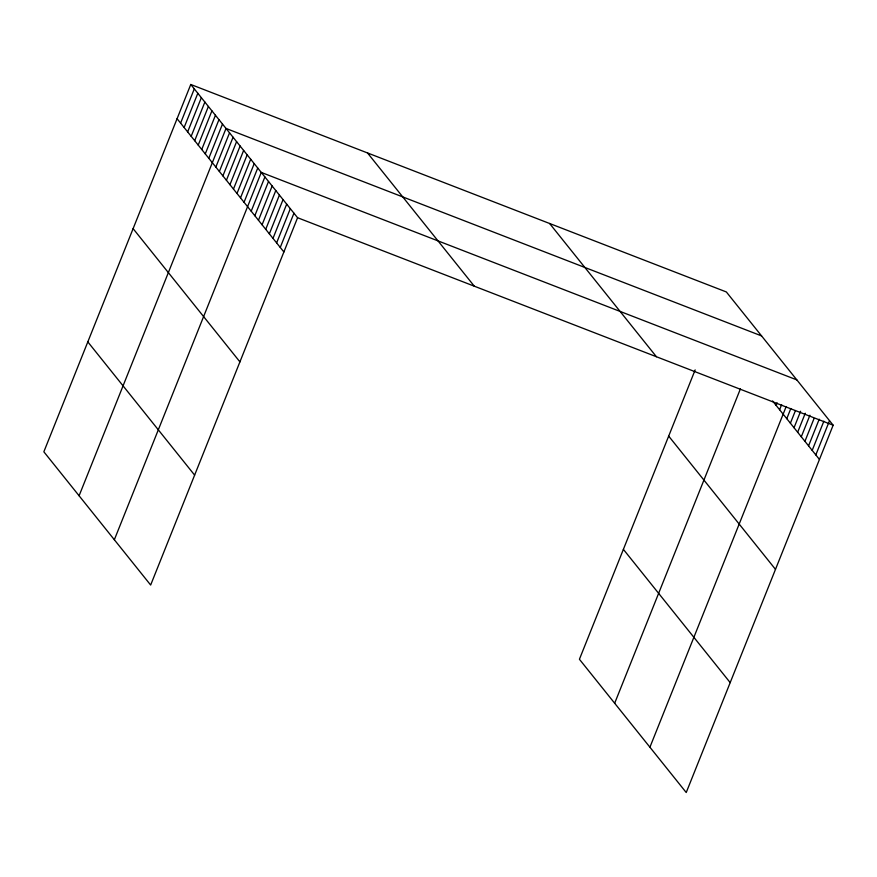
<?xml version="1.0" encoding="UTF-8"?>
<svg xmlns="http://www.w3.org/2000/svg" width="877" height="877" viewBox="0 0 877 877"><rect width="100%" height="100%" fill="white"/><g stroke="black" fill="none" stroke-linecap="round" stroke-linejoin="round"><path stroke-width="1.32" d="M190.769 84.477L43.85 451.798L150.658 585.047L297.577 217.726L190.769 84.477L726.342 291.953L833.15 425.202L686.231 792.523L579.423 659.274L695.154 369.908M180.596 123.109L194.288 88.873M184.126 127.505L197.818 93.269M187.645 131.912L201.348 97.665M191.175 136.308L204.867 102.061M194.694 140.704L208.397 106.457M198.224 145.1L211.916 110.853M201.743 149.496L215.446 115.26M205.273 153.892L218.965 119.656M208.792 158.288L222.495 124.052M79.094 495.768L226.014 128.448L761.587 335.924M215.841 167.09L229.544 132.844M219.371 171.486L233.063 137.24M222.901 175.882L236.593 141.635M226.419 180.278L240.112 146.031M229.949 184.674L243.642 150.438M233.468 189.07L247.161 154.834M236.998 193.466L250.69 159.23M240.517 197.862L254.209 163.626M244.047 202.258L257.739 168.022M114.35 539.739L261.269 172.418L796.831 379.894M251.206 211.193L264.898 176.946M254.834 215.72L268.526 181.484M258.463 220.248L272.155 186.012M262.091 224.786L275.795 190.539M265.731 229.314L279.423 195.067M269.36 233.841L283.052 199.605M272.988 238.38L286.68 204.133M276.617 242.907L290.32 208.66M280.256 247.435L293.948 213.199M614.667 703.244L740.396 388.906M776.09 405.349L777.099 402.806M779.609 409.745L781.637 404.67M649.912 747.226L786.187 406.533M786.768 418.669L790.824 408.529M790.396 423.196L795.472 410.513M794.036 427.735L800.624 411.247M797.664 432.262L805.272 413.242M801.293 436.79L809.92 415.238M804.933 441.317L814.053 418.493M808.561 445.856L819.217 419.217M812.19 450.383L823.854 421.212M815.818 454.911L829.521 420.675M297.577 217.726L833.15 425.202M772.56 400.942L819.458 459.449M549.605 223.482L656.413 356.731M668.68 436.11L775.487 569.359M367.507 152.938L474.314 286.198M623.383 549.364L730.19 682.613M177.077 118.713L283.885 251.962M133.107 228.634L239.925 361.883M87.81 341.877L194.628 475.126"/></g></svg>
